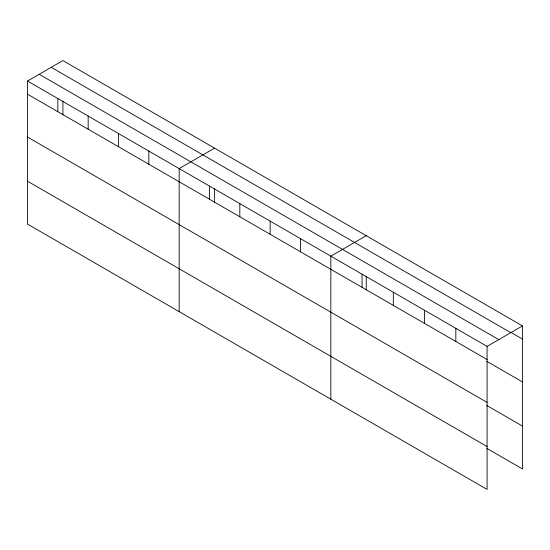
<?xml version="1.0" encoding="UTF-8"?>
<svg xmlns="http://www.w3.org/2000/svg" width="550" height="550" viewBox="0 0 550 550"><rect width="100%" height="100%" fill="white"/><g stroke="black" fill="none" stroke-linecap="round" stroke-linejoin="round"><path stroke-width="0.82" d="M62.913 114.888L62.913 101.172M214.576 202.448L214.576 188.732M366.238 290.015L366.238 276.293M487.087 402.387L487.087 346.369L27.5 81.029L27.5 224.077L487.087 489.418L487.087 402.387L27.5 137.046M486.784 448.353L522.5 468.971L522.5 325.923L62.913 60.583L27.5 81.029M214.576 148.142L179.163 168.589L179.163 311.644M366.238 235.702L330.825 256.149L330.825 399.204M487.087 346.369L522.5 325.923M510.592 332.2L522.5 339.075M51.226 67.327L510.812 332.668M39.188 74.278L498.774 339.618M27.5 94.181L487.087 359.521M486.784 361.322L522.5 381.941M486.784 405.487L522.5 426.106M27.5 181.211L487.087 446.552M455.833 328.322L455.833 341.481M424.586 310.282L424.586 323.434M393.332 292.236L393.332 305.394M362.079 274.196L362.079 287.347M300.493 238.638L300.493 251.797M270.16 221.127L270.16 234.279M239.827 203.61L239.827 216.769M209.495 186.099L209.495 199.258M148.83 151.078L148.83 164.23M118.498 133.561L118.498 146.719M88.165 116.05L88.165 129.209M57.833 98.539L57.833 111.691"/></g></svg>
